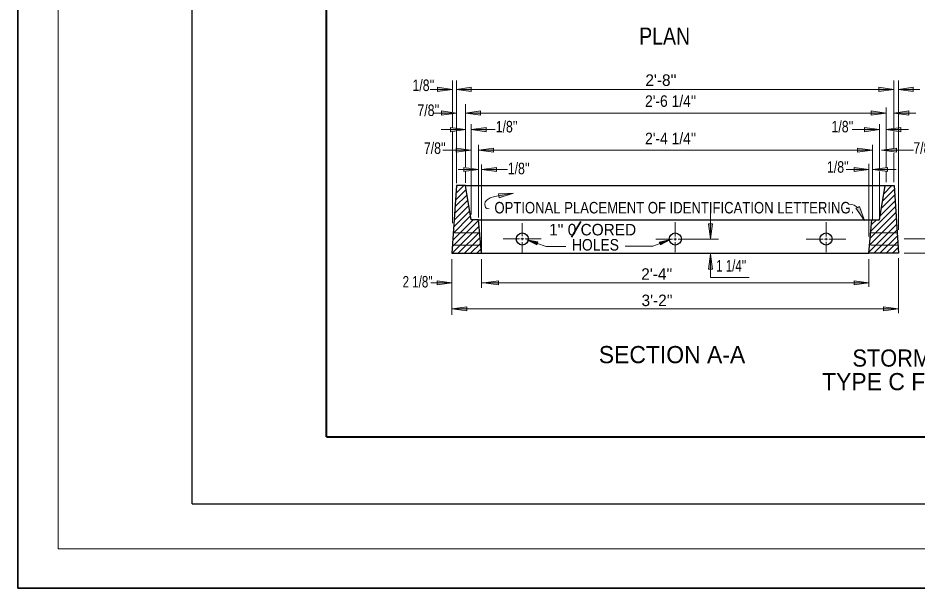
# Model space of a CAD drawing. Extents: x -331 to 37, y -28 to 234.
# Drawn here: x -331.4 to -231, y -27.9 to 35.7 of the extents above; entities that cross this region are included whole.
import ezdxf

# ---------------------------------------------------------------- set-up
doc = ezdxf.new("R2010")
doc.units = 0
doc.header["$LTSCALE"] = 0.51
doc.linetypes.add('LONG_DASHED', pattern=[7.5, 6, -1.5])
doc.layers.add('1', color=7, linetype='Continuous', lineweight=13)

msp = doc.modelspace()

# ---------------------------------------------------------------- hatches: boundary and pattern name
at = {"layer": '1'}
for points in [[(-282.8857, 27.7207), (-284.5517, 27.4917), (-284.5517, 27.9496)], [(-282.457, 27.7207), (-280.7909, 27.9496), (-280.7909, 27.4917)], [(-233.5827, 27.7207), (-235.2488, 27.4917), (-235.2488, 27.9496)], [(-233.0801, 27.7207), (-231.414, 27.9496), (-231.414, 27.4917)], [(-282.457, 25.0798), (-284.1231, 24.8509), (-284.1231, 25.3087)], [(-281.4348, 25.0798), (-279.7688, 25.3087), (-279.7688, 24.8509)], [(-234.4623, 25.0798), (-236.1284, 24.8509), (-236.1284, 25.3087)], [(-233.5827, 25.0798), (-231.9167, 25.3087), (-231.9167, 24.8509)], [(-281.4348, 23.2273), (-283.1008, 22.9984), (-283.1008, 23.4563)], [(-280.7975, 23.2273), (-279.1314, 23.4563), (-279.1314, 22.9984)], [(-235.1811, 23.2273), (-236.8471, 22.9984), (-236.8471, 23.4563)], [(-234.4623, 23.2273), (-232.7963, 23.4563), (-232.7963, 22.9984)], [(-280.7975, 20.9299), (-282.4635, 20.701), (-282.4635, 21.1588)], [(-279.9698, 20.9299), (-278.3038, 21.1588), (-278.3038, 20.701)], [(-235.9703, 20.9299), (-237.6363, 20.701), (-237.6363, 21.1588)], [(-234.965, 20.9299), (-233.299, 21.1588), (-233.299, 20.701)], [(-279.9698, 18.7832), (-281.6359, 18.5542), (-281.6359, 19.0121)], [(-279.6381, 18.7832), (-277.9721, 19.0121), (-277.9721, 18.5542)], [(-236.3657, 18.7832), (-238.0318, 18.5542), (-238.0318, 19.0121)], [(-235.9703, 18.7832), (-234.3042, 19.0121), (-234.3042, 18.5542)], [(-276.0883, 16.1305), (-277.6909, 15.6207), (-277.769, 16.0717)], [(-236.8752, 13.0708), (-237.8354, 14.4514), (-237.4274, 14.6592)], [(-254.0745, 11.0479), (-254.3034, 12.7139), (-253.8456, 12.7139)], [(-274.5822, 10.9387), (-273.345, 10.6928), (-273.4572, 10.3682)], [(-258.5557, 10.9488), (-259.667, 10.3522), (-259.7867, 10.6741)], [(-254.0745, 9.3303), (-253.8456, 7.6643), (-254.3034, 7.6643)], [(-282.9509, 6.1386), (-284.6169, 5.9097), (-284.6169, 6.3675)], [(-279.4127, 6.1386), (-277.7467, 6.3675), (-277.7467, 5.9097)], [(-236.3657, 6.1386), (-238.0318, 5.9097), (-238.0318, 6.3675)], [(-282.9509, 3.2218), (-281.2848, 3.4507), (-281.2848, 2.9929)], [(-233.0801, 3.2218), (-234.7462, 2.9929), (-234.7462, 3.4507)]]:
    msp.add_hatch(color=256, dxfattribs=at).paths.add_polyline_path(points)

# ---------------------------------------------------------------- linework, layer by layer
for p, q in [((-326.958, -23.5537), (-326.958, 206.4381)), ((-282.8857, 25.2197), (-282.8857, 28.6989)), ((-282.457, 17.2358), (-282.457, 28.6989)), ((-233.5827, 23.4), (-233.5827, 28.6989)), ((-233.0801, 25.1822), (-233.0801, 28.6989)), ((-285.3782, 27.7207), (-282.8857, 27.7207)), ((-282.457, 27.7207), (-233.5827, 27.7207)), ((-233.0801, 27.7207), (-230.6736, 27.7207)), ((-281.4348, 19.0662), (-281.4348, 26.0581)), ((-234.4623, 21.0173), (-234.4623, 25.7043)), ((-285.0228, 25.0798), (-282.457, 25.0798)), ((-282.8857, 23.4937), (-282.8857, 24.9571)), ((-281.4348, 25.0798), (-234.4623, 25.0798)), ((-233.5827, 25.0798), (-231.1235, 25.0798)), ((-233.0801, 12.0405), (-233.0801, 24.9383)), ((-284.1553, 23.2273), (-281.4348, 23.2273)), ((-280.7975, 18.9536), (-280.7975, 23.847)), ((-280.5656, 23.2273), (-278.1207, 23.2273)), ((-238.2448, 23.2273), (-235.1811, 23.2273)), ((-235.1811, 18.9348), (-235.1811, 23.847)), ((-234.4623, 23.2273), (-231.9483, 23.2273)), ((-282.8857, 12.7903), (-282.8857, 22.9684)), ((-233.5827, 21.1674), (-233.5827, 23.006)), ((-279.9698, 13.4152), (-279.9698, 21.5392)), ((-235.9703, 13.1753), (-235.9703, 21.5392)), ((-283.9852, 20.9299), (-280.7975, 20.9299)), ((-279.9698, 20.9299), (-235.9703, 20.9299)), ((-234.965, 20.9299), (-231.3863, 20.9299)), ((-234.4623, 18.9912), (-234.4623, 20.7734)), ((-233.5827, 17.3727), (-233.5827, 20.6422)), ((-279.6381, 9.6425), (-279.6381, 19.3442)), ((-236.3657, 11.2956), (-236.3657, 19.4004)), ((-282.2518, 18.7832), (-279.9698, 18.7832)), ((-281.4348, 17.2764), (-281.4348, 18.5033)), ((-280.7975, 13.7515), (-280.7975, 18.5783)), ((-279.6381, 18.7832), (-276.7545, 18.7832)), ((-238.9224, 18.7832), (-236.3657, 18.7832)), ((-235.9703, 18.7832), (-233.3419, 18.7832)), ((-235.1811, 13.5291), (-235.1811, 18.5597)), ((-234.4623, 17.3727), (-234.4623, 18.5409)), ((-282.5637, 15.3499), (-281.3628, 16.5508)), ((-282.5152, 16.0902), (-281.6254, 16.9799)), ((-234.8604, 15.2426), (-233.5209, 16.5822)), ((-234.7211, 16.0737), (-233.8148, 16.9799)), ((-282.6606, 13.8695), (-281.1642, 15.3658)), ((-282.6122, 14.6098), (-281.2635, 15.9583)), ((-235.1391, 13.5804), (-233.4358, 15.2836)), ((-234.9998, 14.4114), (-233.4783, 15.9328)), ((-282.7574, 12.3891), (-280.9655, 14.181)), ((-282.709, 13.1293), (-281.0649, 14.7734)), ((-254.0745, 11.2936), (-254.0745, 14.1092)), ((-236.1492, 11.8785), (-233.3934, 14.6343)), ((-282.9027, 10.1685), (-279.9636, 13.1077)), ((-282.8543, 10.9087), (-280.5843, 13.1787)), ((-282.8059, 11.6489), (-280.8662, 13.5885)), ((-236.2837, 10.3605), (-233.3084, 13.3358)), ((-236.2164, 11.1195), (-233.3509, 13.9851)), ((-236.082, 12.6375), (-235.5408, 13.1787)), ((-282.9457, 9.4337), (-279.9072, 12.4722)), ((-275.0931, 11.3284), (-275.0931, 12.7972)), ((-258.0104, 11.3068), (-258.0104, 12.9174)), ((-241.162, 11.3134), (-241.162, 12.9174)), ((-236.3509, 9.6015), (-233.2659, 12.6865)), ((-282.254, 9.4337), (-279.851, 11.8368)), ((-281.5623, 9.4337), (-279.7947, 11.2012)), ((-275.0931, 10.876), (-275.0931, 11.1609)), ((-258.0104, 10.8395), (-258.0104, 11.1456)), ((-241.162, 10.8791), (-241.162, 11.162)), ((-235.827, 9.4337), (-233.2234, 12.0373)), ((-235.1352, 9.4337), (-233.1809, 11.3879)), ((-232.4328, 11.0499), (-229.5377, 11.0499)), ((-280.8705, 9.4337), (-279.7384, 10.5658)), ((-277.2138, 11.0267), (-275.4223, 11.0267)), ((-275.2494, 11.0267), (-274.9368, 11.0267)), ((-275.0931, 9.5022), (-275.0931, 10.675)), ((-274.7638, 11.0267), (-272.9948, 11.0267)), ((-272.4311, 10.1952), (-274.5822, 10.9387)), ((-272.4311, 10.1952), (-270.2362, 10.1952)), ((-260.4988, 10.2259), (-263.6071, 10.2259)), ((-260.4988, 10.2259), (-258.5557, 10.9488)), ((-260.1729, 11.0185), (-258.3197, 11.0185)), ((-258.1684, 11.0185), (-257.8561, 11.0185)), ((-258.0104, 9.5385), (-258.0104, 10.6783)), ((-257.6785, 11.0185), (-253.1857, 11.0185)), ((-241.4969, 11.0185), (-243.3876, 11.0185)), ((-241.0069, 11.0185), (-241.3358, 11.0185)), ((-241.162, 9.5385), (-241.162, 10.6948)), ((-238.9656, 11.0185), (-240.8326, 11.0185)), ((-234.4434, 9.4337), (-233.1384, 10.7387)), ((-233.7517, 9.4337), (-233.0959, 10.0894)), ((-280.1787, 9.4337), (-279.6822, 9.9303)), ((-232.4328, 9.4337), (-229.5938, 9.4337)), ((-282.9509, 2.5722), (-282.9509, 8.7837)), ((-279.6381, 5.5545), (-279.6381, 8.7837)), ((-236.3657, 5.6671), (-236.3657, 8.7837)), ((-233.0801, 2.7403), (-233.0801, 8.8924)), ((-285.3082, 6.1386), (-282.9509, 6.1386)), ((-279.6381, 6.1386), (-278.4005, 6.1386)), ((-278.4005, 6.1386), (-236.3657, 6.1386)), ((-282.9509, 3.2218), (-233.0801, 3.2218)), ((-326.958, -23.5537), (33.0294, -23.5537))]:
    msp.add_line(p, q, dxfattribs=at)
at = {"layer": '1', "lineweight": 40}
for q in [(-296.9591, 193.9388), (28.0293, -11.0541)]:
    msp.add_line((-296.9591, -11.0541), q, dxfattribs=at)
at = {"layer": '1', "lineweight": 25}
for p, q in [((-282.4667, 16.8303), (-282.3172, 16.9799)), ((-281.4348, 16.9799), (-234.5692, 16.9799)), ((-234.5817, 16.9048), (-234.5066, 16.9799)), ((-279.9698, 13.1787), (-236.0341, 13.1787)), ((-279.6381, 9.4337), (-236.3657, 9.4337)), ((-233.0598, 9.4337), (-233.0534, 9.4402)), ((-311.9585, -18.5536), (33.0294, -18.5536))]:
    msp.add_line(p, q, dxfattribs=at)
at = {"layer": '1', "lineweight": 35}
msp.add_line((-269.6069, 11.217), (-268.5584, 12.9657), dxfattribs=at)
at = {"layer": '1', "linetype": 'LONG_DASHED'}
for p, q in [((-282.8028, 11.6952), (-279.8384, 11.6952)), ((-233.2011, 11.6952), (-236.1655, 11.6952)), ((-282.8913, 10.3443), (-279.7188, 10.3443)), ((-233.1126, 10.3443), (-236.2852, 10.3443))]:
    msp.add_line(p, q, dxfattribs=at)
at = {"layer": '1', "lineweight": 35}
msp.add_lwpolyline([(-331.4306, -27.9305), (36.7526, -27.9305), (36.7526, 234.2742), (-331.4306, 234.2742)], close=True, dxfattribs=at)
at = {"layer": '1', "lineweight": 25}
msp.add_lwpolyline([(-311.9585, -18.5536), (-311.9585, 201.4384), (33.0294, 201.4384)], dxfattribs=at)
at = {"layer": '1'}
for points in [[(-282.8857, 27.7207), (-284.5517, 27.4917), (-284.5517, 27.9496)], [(-282.457, 27.7207), (-280.7909, 27.9496), (-280.7909, 27.4917)], [(-233.5827, 27.7207), (-235.2488, 27.4917), (-235.2488, 27.9496)], [(-233.0801, 27.7207), (-231.414, 27.9496), (-231.414, 27.4917)], [(-282.457, 25.0798), (-284.1231, 24.8509), (-284.1231, 25.3087)], [(-281.4348, 25.0798), (-279.7688, 25.3087), (-279.7688, 24.8509)], [(-234.4623, 25.0798), (-236.1284, 24.8509), (-236.1284, 25.3087)], [(-233.5827, 25.0798), (-231.9167, 25.3087), (-231.9167, 24.8509)], [(-281.4348, 23.2273), (-283.1008, 22.9984), (-283.1008, 23.4563)], [(-280.7975, 23.2273), (-279.1314, 23.4563), (-279.1314, 22.9984)], [(-235.1811, 23.2273), (-236.8471, 22.9984), (-236.8471, 23.4563)], [(-234.4623, 23.2273), (-232.7963, 23.4563), (-232.7963, 22.9984)], [(-280.7975, 20.9299), (-282.4635, 20.701), (-282.4635, 21.1588)], [(-279.9698, 20.9299), (-278.3038, 21.1588), (-278.3038, 20.701)], [(-235.9703, 20.9299), (-237.6363, 20.701), (-237.6363, 21.1588)], [(-234.965, 20.9299), (-233.299, 21.1588), (-233.299, 20.701)], [(-279.9698, 18.7832), (-281.6359, 18.5542), (-281.6359, 19.0121)], [(-279.6381, 18.7832), (-277.9721, 19.0121), (-277.9721, 18.5542)], [(-236.3657, 18.7832), (-238.0318, 18.5542), (-238.0318, 19.0121)], [(-235.9703, 18.7832), (-234.3042, 19.0121), (-234.3042, 18.5542)], [(-276.0883, 16.1305), (-277.6909, 15.6207), (-277.769, 16.0717)], [(-236.8752, 13.0708), (-237.8354, 14.4514), (-237.4274, 14.6592)], [(-254.0745, 11.0479), (-254.3034, 12.7139), (-253.8456, 12.7139)], [(-274.5822, 10.9387), (-273.345, 10.6928), (-273.4572, 10.3682)], [(-258.5557, 10.9488), (-259.667, 10.3522), (-259.7867, 10.6741)], [(-254.0745, 9.3303), (-253.8456, 7.6643), (-254.3034, 7.6643)], [(-282.9509, 6.1386), (-284.6169, 5.9097), (-284.6169, 6.3675)], [(-279.4127, 6.1386), (-277.7467, 6.3675), (-277.7467, 5.9097)], [(-236.3657, 6.1386), (-238.0318, 5.9097), (-238.0318, 6.3675)], [(-282.9509, 3.2218), (-281.2848, 3.4507), (-281.2848, 2.9929)], [(-233.0801, 3.2218), (-234.7462, 2.9929), (-234.7462, 3.4507)]]:
    msp.add_lwpolyline(points, close=True, dxfattribs=at)
at = {"layer": '1', "lineweight": 25}
for points in [[(-279.6381, 9.4337), (-279.9698, 13.1787), (-280.7975, 13.1787), (-281.4348, 16.9799), (-282.457, 16.9799), (-282.9509, 9.4337)], [(-236.3657, 9.4337), (-236.0341, 13.1787), (-235.2064, 13.1787), (-234.5692, 16.9799), (-233.5469, 16.9799), (-233.053, 9.4337)]]:
    msp.add_lwpolyline(points, close=True, dxfattribs=at)
at = {"layer": '1'}
for points in [[(-278.7998, 14.4016), (-279.0414, 14.4305), (-279.1863, 14.5272), (-279.2926, 14.8752), (-279.2347, 15.1749), (-279.0317, 15.4069), (-278.6937, 15.6293), (-278.2009, 15.7647), (-276.0883, 16.1305)], [(-249.7384, 6.7327), (-254.0745, 6.7327), (-254.0745, 9.3303)]]:
    msp.add_lwpolyline(points, dxfattribs=at)
at = {"layer": '1', "lineweight": 25}
for centre in [(-275.0902, 11.0198), (-258.0019, 11.0198), (-241.1636, 11.0198)]:
    msp.add_circle(centre, 0.6755, dxfattribs=at)
at = {"layer": '1'}
msp.add_arc((-238.7922, 13.074), 1.8671, 49.42179, 82.5377, dxfattribs=at)

# ---------------------------------------------------------------- texts
for s, height, width, p in [('PLAN', 1.914, 0.85, (-262.0351, 32.7109)), ("1/8''", 1.286, 0.8, (-287.3634, 27.5326)), ("2'-6 1/4''", 1.286, 0.9, (-261.3777, 25.7698)), ("7/8''", 1.286, 0.8, (-286.8092, 24.7487)), ("1/8''", 1.286, 0.8, (-278.0637, 22.9172)), ("1/8''", 1.286, 0.8, (-240.5514, 22.9217)), ("2'-4 1/4''", 1.286, 0.9, (-261.3748, 21.6043)), ("7/8''", 1.286, 0.8, (-286.0877, 20.5245)), ("7/8''", 1.286, 0.8, (-231.4147, 20.5377)), ("1/8''", 1.286, 0.8, (-276.7164, 18.2501)), ("1/8''", 1.286, 0.8, (-241.0568, 18.4196)), ('OPTIONAL PLACEMENT OF IDENTIFICATION LETTERING.', 1.286, 0.85, (-278.2094, 13.8735)), ('HOLES', 1.286, 0.9, (-269.5434, 9.7301)), ("1 1/4''", 1.286, 0.75, (-253.4431, 7.3939)), ("2 1/8''", 1.286, 0.75, (-288.4638, 5.6097)), ('STORM SEWER INLET FRAME', 1.914, 0.95, (-238.2151, -3.2226))]:
    msp.add_text(s, height=height, dxfattribs=dict(at, width=width)).set_placement(p)
for s, height, p in [("2'-8''", 1.286, (-261.343, 28.1089)), ("1'' 0 CORED", 1.286, (-272.1064, 11.4207)), ("2'-4''", 1.286, (-261.8044, 6.4662)), ("3'-2''", 1.286, (-261.7728, 3.5273)), ('SECTION A-A', 1.914, (-266.5461, -2.8367)), ('TYPE C FOR INLET DESIGN NO. 3', 1.914, (-241.6008, -5.8523))]:
    msp.add_text(s, height=height, dxfattribs=at).set_placement(p)

doc.saveas('drawing.dxf')
